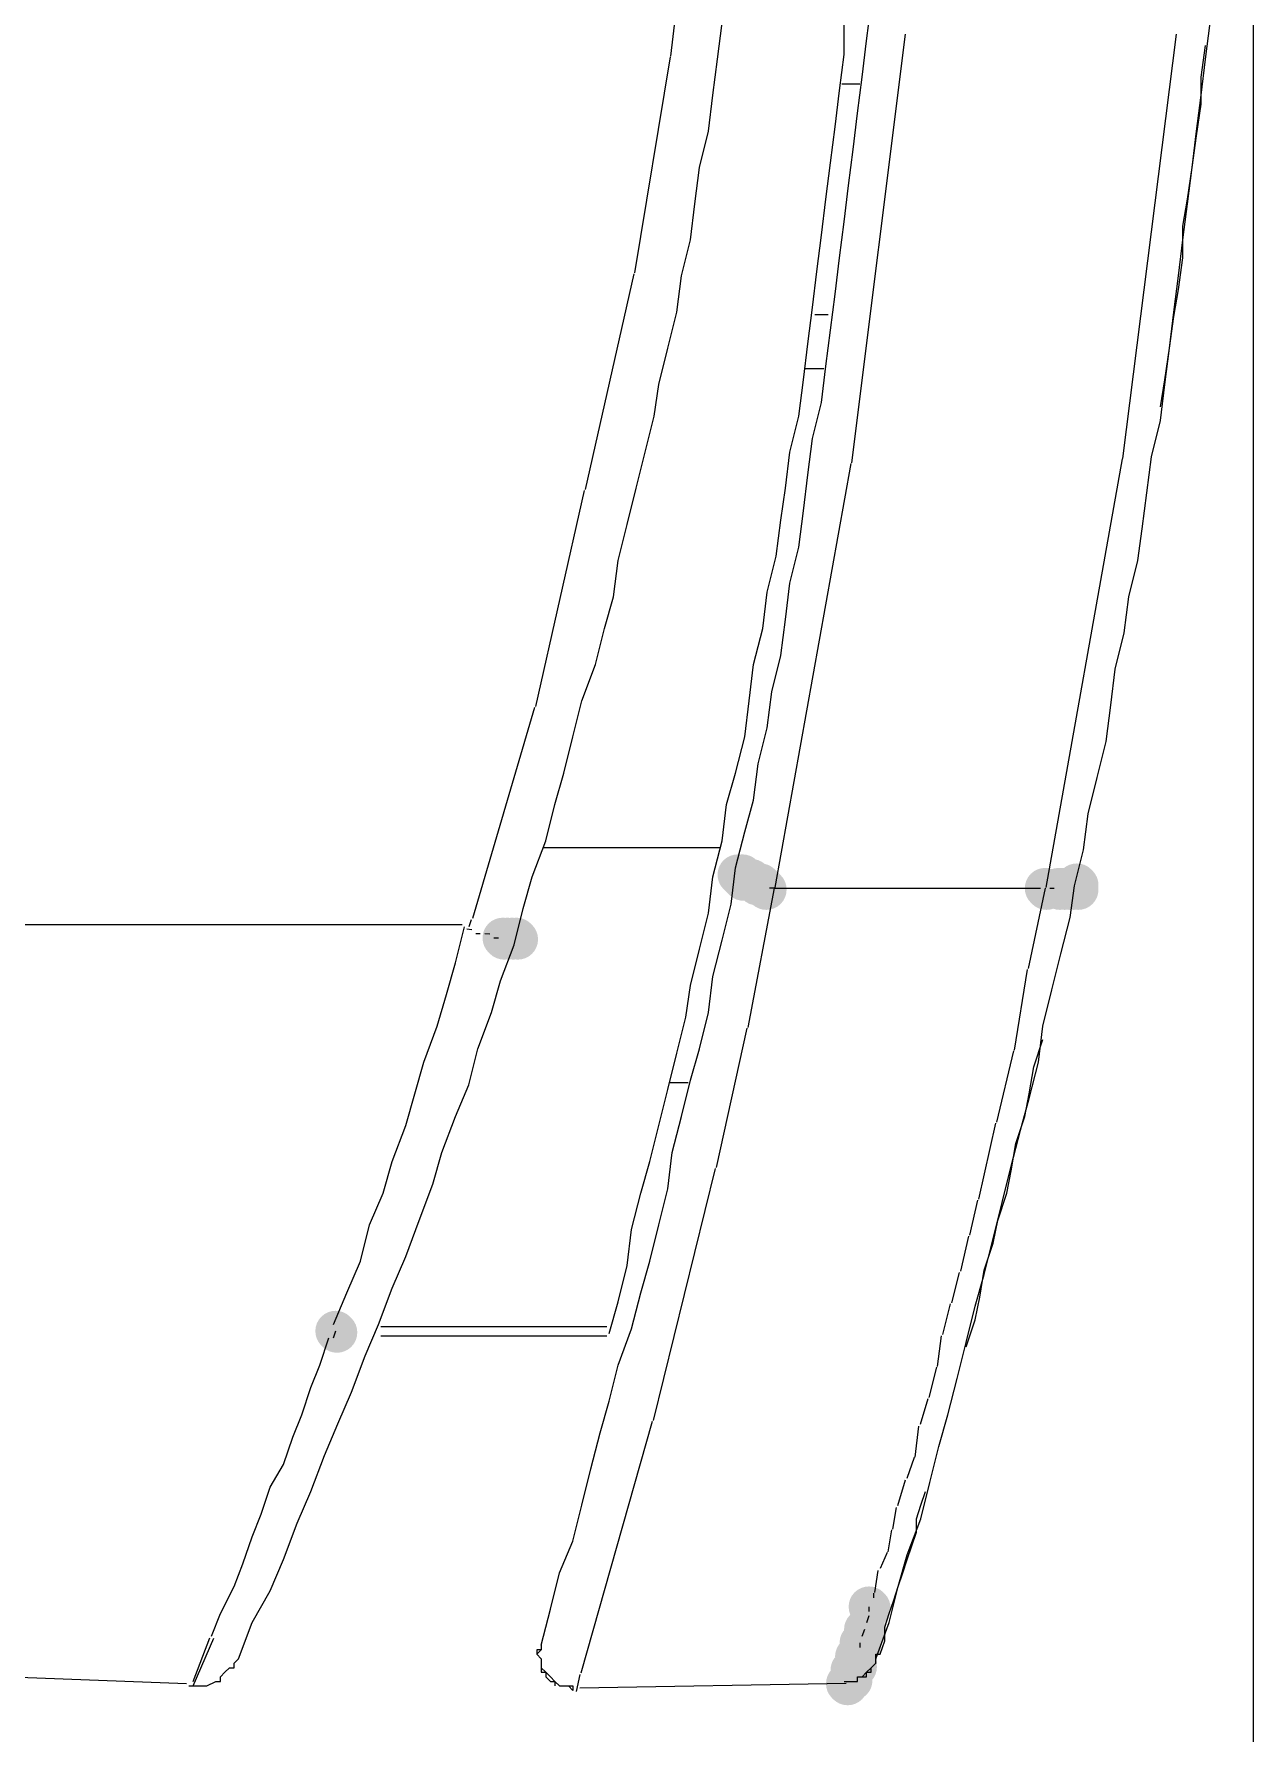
# Model space of a CAD drawing. Header units: millimetres. Extents: x 0 to 297, y 0 to 208.
# Drawn here: x 224.75 to 229.92, y 135.31 to 142.52 of the extents above; entities that cross this region are included whole.
import ezdxf

# ---------------------------------------------------------------- set-up
doc = ezdxf.new("R2010")
doc.units = ezdxf.units.MM

msp = doc.modelspace()

# ---------------------------------------------------------------- hatches: boundary and pattern name
h = msp.add_hatch(color=7)
edge = h.paths.add_edge_path(flags=0)
edge.add_spline(control_points=[(227.794216, 139.010931), (227.760671, 139.044476), (227.705779, 139.044476), (227.672234, 139.010931), (227.638689, 138.977386), (227.638689, 138.922494), (227.672234, 138.888949), (227.672234, 138.888949), (227.677879, 138.883305), (227.677879, 138.883305), (227.711424, 138.84976), (227.766315, 138.84976), (227.79986, 138.883305), (227.833405, 138.91685), (227.833405, 138.971742), (227.79986, 139.005287), (227.79986, 139.005287), (227.794216, 139.010931), (227.794216, 139.010931)], knot_values=[0, 0, 0, 0, 1, 1, 1, 2, 2, 2, 3, 3, 3, 4, 4, 4, 5, 5, 5, 6, 6, 6, 6], degree=3, periodic=1)
h = msp.add_hatch(color=7)
edge = h.paths.add_edge_path(flags=0)
edge.add_spline(control_points=[(227.811268, 138.993463), (227.776659, 139.025909), (227.721795, 139.024139), (227.689349, 138.98953), (227.656903, 138.954921), (227.658673, 138.900058), (227.693282, 138.867612), (227.693282, 138.867612), (227.698927, 138.86232), (227.698927, 138.86232), (227.733536, 138.829874), (227.788399, 138.831644), (227.820845, 138.866253), (227.853291, 138.900862), (227.851521, 138.955725), (227.816912, 138.988171), (227.816912, 138.988171), (227.811268, 138.993463), (227.811268, 138.993463)], knot_values=[0, 0, 0, 0, 1, 1, 1, 2, 2, 2, 3, 3, 3, 4, 4, 4, 5, 5, 5, 6, 6, 6, 6], degree=3, periodic=1)
h = msp.add_hatch(color=7)
edge = h.paths.add_edge_path(flags=0)
edge.add_spline(control_points=[(227.811268, 138.993463), (227.776659, 139.025909), (227.721795, 139.024139), (227.689349, 138.98953), (227.656903, 138.954921), (227.658673, 138.900058), (227.693282, 138.867612), (227.693282, 138.867612), (227.698927, 138.86232), (227.698927, 138.86232), (227.733536, 138.829874), (227.788399, 138.831644), (227.820845, 138.866253), (227.853291, 138.900862), (227.851521, 138.955725), (227.816912, 138.988171), (227.816912, 138.988171), (227.811268, 138.993463), (227.811268, 138.993463)], knot_values=[0, 0, 0, 0, 1, 1, 1, 2, 2, 2, 3, 3, 3, 4, 4, 4, 5, 5, 5, 6, 6, 6, 6], degree=3, periodic=1)
h = msp.add_hatch(color=7)
edge = h.paths.add_edge_path(flags=0)
edge.add_spline(control_points=[(227.813266, 139.010931), (227.779721, 139.044476), (227.724829, 139.044476), (227.691284, 139.010931), (227.657739, 138.977386), (227.657739, 138.922494), (227.691284, 138.888949), (227.691284, 138.888949), (227.696929, 138.883305), (227.696929, 138.883305), (227.730474, 138.84976), (227.785365, 138.84976), (227.81891, 138.883305), (227.852455, 138.91685), (227.852455, 138.971742), (227.81891, 139.005287), (227.81891, 139.005287), (227.813266, 139.010931), (227.813266, 139.010931)], knot_values=[0, 0, 0, 0, 1, 1, 1, 2, 2, 2, 3, 3, 3, 4, 4, 4, 5, 5, 5, 6, 6, 6, 6], degree=3, periodic=1)
h = msp.add_hatch(color=7)
edge = h.paths.add_edge_path(flags=0)
edge.add_spline(control_points=[(227.830671, 138.993463), (227.796061, 139.025909), (227.741198, 139.024139), (227.708752, 138.98953), (227.676306, 138.954921), (227.678076, 138.900058), (227.712685, 138.867612), (227.712685, 138.867612), (227.718329, 138.86232), (227.718329, 138.86232), (227.752939, 138.829874), (227.807802, 138.831644), (227.840248, 138.866253), (227.872694, 138.900862), (227.870924, 138.955725), (227.836315, 138.988171), (227.836315, 138.988171), (227.830671, 138.993463), (227.830671, 138.993463)], knot_values=[0, 0, 0, 0, 1, 1, 1, 2, 2, 2, 3, 3, 3, 4, 4, 4, 5, 5, 5, 6, 6, 6, 6], degree=3, periodic=1)
h = msp.add_hatch(color=7)
edge = h.paths.add_edge_path(flags=0)
edge.add_spline(control_points=[(227.830671, 138.993463), (227.796061, 139.025909), (227.741198, 139.024139), (227.708752, 138.98953), (227.676306, 138.954921), (227.678076, 138.900058), (227.712685, 138.867612), (227.712685, 138.867612), (227.718329, 138.86232), (227.718329, 138.86232), (227.752939, 138.829874), (227.807802, 138.831644), (227.840248, 138.866253), (227.872694, 138.900862), (227.870924, 138.955725), (227.836315, 138.988171), (227.836315, 138.988171), (227.830671, 138.993463), (227.830671, 138.993463)], knot_values=[0, 0, 0, 0, 1, 1, 1, 2, 2, 2, 3, 3, 3, 4, 4, 4, 5, 5, 5, 6, 6, 6, 6], degree=3, periodic=1)
h = msp.add_hatch(color=7)
edge = h.paths.add_edge_path(flags=0)
edge.add_spline(control_points=[(227.849721, 138.993463), (227.815111, 139.025909), (227.760248, 139.024139), (227.727802, 138.98953), (227.695356, 138.954921), (227.697126, 138.900058), (227.731735, 138.867612), (227.731735, 138.867612), (227.737379, 138.86232), (227.737379, 138.86232), (227.771989, 138.829874), (227.826852, 138.831644), (227.859298, 138.866253), (227.891744, 138.900862), (227.889974, 138.955725), (227.855365, 138.988171), (227.855365, 138.988171), (227.849721, 138.993463), (227.849721, 138.993463)], knot_values=[0, 0, 0, 0, 1, 1, 1, 2, 2, 2, 3, 3, 3, 4, 4, 4, 5, 5, 5, 6, 6, 6, 6], degree=3, periodic=1)
h = msp.add_hatch(color=7)
edge = h.paths.add_edge_path(flags=0)
edge.add_spline(control_points=[(227.870769, 138.972478), (227.837224, 139.006023), (227.782332, 139.006023), (227.748787, 138.972478), (227.715242, 138.938933), (227.715242, 138.884042), (227.748787, 138.850497), (227.748787, 138.850497), (227.754431, 138.844852), (227.754431, 138.844852), (227.787976, 138.811307), (227.842868, 138.811307), (227.876413, 138.844852), (227.909958, 138.878397), (227.909958, 138.933289), (227.876413, 138.966834), (227.876413, 138.966834), (227.870769, 138.972478), (227.870769, 138.972478)], knot_values=[0, 0, 0, 0, 1, 1, 1, 2, 2, 2, 3, 3, 3, 4, 4, 4, 5, 5, 5, 6, 6, 6, 6], degree=3, periodic=1)
h = msp.add_hatch(color=7)
edge = h.paths.add_edge_path(flags=0)
edge.add_spline(control_points=[(227.870769, 138.972478), (227.837224, 139.006023), (227.782332, 139.006023), (227.748787, 138.972478), (227.715242, 138.938933), (227.715242, 138.884042), (227.748787, 138.850497), (227.748787, 138.850497), (227.754431, 138.844852), (227.754431, 138.844852), (227.787976, 138.811307), (227.842868, 138.811307), (227.876413, 138.844852), (227.909958, 138.878397), (227.909958, 138.933289), (227.876413, 138.966834), (227.876413, 138.966834), (227.870769, 138.972478), (227.870769, 138.972478)], knot_values=[0, 0, 0, 0, 1, 1, 1, 2, 2, 2, 3, 3, 3, 4, 4, 4, 5, 5, 5, 6, 6, 6, 6], degree=3, periodic=1)
h = msp.add_hatch(color=7)
edge = h.paths.add_edge_path(flags=0)
edge.add_spline(control_points=[(227.890171, 138.972478), (227.856626, 139.006023), (227.801735, 139.006023), (227.76819, 138.972478), (227.734645, 138.938933), (227.734645, 138.884042), (227.76819, 138.850497), (227.76819, 138.850497), (227.773834, 138.844852), (227.773834, 138.844852), (227.807379, 138.811307), (227.862271, 138.811307), (227.895816, 138.844852), (227.929361, 138.878397), (227.929361, 138.933289), (227.895816, 138.966834), (227.895816, 138.966834), (227.890171, 138.972478), (227.890171, 138.972478)], knot_values=[0, 0, 0, 0, 1, 1, 1, 2, 2, 2, 3, 3, 3, 4, 4, 4, 5, 5, 5, 6, 6, 6, 6], degree=3, periodic=1)
h = msp.add_hatch(color=7)
edge = h.paths.add_edge_path(flags=0)
edge.add_spline(control_points=[(229.231785, 138.972478), (229.19824, 139.006023), (229.143349, 139.006023), (229.109804, 138.972478), (229.076259, 138.938933), (229.076259, 138.884042), (229.109804, 138.850497), (229.109804, 138.850497), (229.115448, 138.844852), (229.115448, 138.844852), (229.148993, 138.811307), (229.203885, 138.811307), (229.23743, 138.844852), (229.270975, 138.878397), (229.270975, 138.933289), (229.23743, 138.966834), (229.23743, 138.966834), (229.231785, 138.972478), (229.231785, 138.972478)], knot_values=[0, 0, 0, 0, 1, 1, 1, 2, 2, 2, 3, 3, 3, 4, 4, 4, 5, 5, 5, 6, 6, 6, 6], degree=3, periodic=1)
h = msp.add_hatch(color=7)
edge = h.paths.add_edge_path(flags=0)
edge.add_spline(control_points=[(227.909221, 138.953428), (227.875676, 138.986973), (227.820785, 138.986973), (227.78724, 138.953428), (227.753695, 138.919883), (227.753695, 138.864992), (227.78724, 138.831447), (227.78724, 138.831447), (227.792884, 138.825802), (227.792884, 138.825802), (227.826429, 138.792257), (227.881321, 138.792257), (227.914866, 138.825802), (227.948411, 138.859347), (227.948411, 138.914239), (227.914866, 138.947784), (227.914866, 138.947784), (227.909221, 138.953428), (227.909221, 138.953428)], knot_values=[0, 0, 0, 0, 1, 1, 1, 2, 2, 2, 3, 3, 3, 4, 4, 4, 5, 5, 5, 6, 6, 6, 6], degree=3, periodic=1)
h = msp.add_hatch(color=7)
edge = h.paths.add_edge_path(flags=0)
edge.add_spline(control_points=[(229.097377, 138.953428), (229.063832, 138.986973), (229.00894, 138.986973), (228.975395, 138.953428), (228.94185, 138.919883), (228.94185, 138.864992), (228.975395, 138.831447), (228.975395, 138.831447), (228.98104, 138.825802), (228.98104, 138.825802), (229.014585, 138.792257), (229.069476, 138.792257), (229.103021, 138.825802), (229.136566, 138.859347), (229.136566, 138.914239), (229.103021, 138.947784), (229.103021, 138.947784), (229.097377, 138.953428), (229.097377, 138.953428)], knot_values=[0, 0, 0, 0, 1, 1, 1, 2, 2, 2, 3, 3, 3, 4, 4, 4, 5, 5, 5, 6, 6, 6, 6], degree=3, periodic=1)
h = msp.add_hatch(color=7)
edge = h.paths.add_edge_path(flags=0)
edge.add_spline(control_points=[(229.15488, 138.953428), (229.121335, 138.986973), (229.066443, 138.986973), (229.032898, 138.953428), (228.999353, 138.919883), (228.999353, 138.864992), (229.032898, 138.831447), (229.032898, 138.831447), (229.038542, 138.825802), (229.038542, 138.825802), (229.072087, 138.792257), (229.126979, 138.792257), (229.160524, 138.825802), (229.194069, 138.859347), (229.194069, 138.914239), (229.160524, 138.947784), (229.160524, 138.947784), (229.15488, 138.953428), (229.15488, 138.953428)], knot_values=[0, 0, 0, 0, 1, 1, 1, 2, 2, 2, 3, 3, 3, 4, 4, 4, 5, 5, 5, 6, 6, 6, 6], degree=3, periodic=1)
h = msp.add_hatch(color=7)
edge = h.paths.add_edge_path(flags=0)
edge.add_spline(control_points=[(229.174283, 138.953428), (229.140738, 138.986973), (229.085846, 138.986973), (229.052301, 138.953428), (229.018756, 138.919883), (229.018756, 138.864992), (229.052301, 138.831447), (229.052301, 138.831447), (229.057945, 138.825802), (229.057945, 138.825802), (229.09149, 138.792257), (229.146382, 138.792257), (229.179927, 138.825802), (229.213472, 138.859347), (229.213472, 138.914239), (229.179927, 138.947784), (229.179927, 138.947784), (229.174283, 138.953428), (229.174283, 138.953428)], knot_values=[0, 0, 0, 0, 1, 1, 1, 2, 2, 2, 3, 3, 3, 4, 4, 4, 5, 5, 5, 6, 6, 6, 6], degree=3, periodic=1)
h = msp.add_hatch(color=7)
edge = h.paths.add_edge_path(flags=0)
edge.add_spline(control_points=[(229.193333, 138.953428), (229.159788, 138.986973), (229.104896, 138.986973), (229.071351, 138.953428), (229.037806, 138.919883), (229.037806, 138.864992), (229.071351, 138.831447), (229.071351, 138.831447), (229.076995, 138.825802), (229.076995, 138.825802), (229.11054, 138.792257), (229.165432, 138.792257), (229.198977, 138.825802), (229.232522, 138.859347), (229.232522, 138.914239), (229.198977, 138.947784), (229.198977, 138.947784), (229.193333, 138.953428), (229.193333, 138.953428)], knot_values=[0, 0, 0, 0, 1, 1, 1, 2, 2, 2, 3, 3, 3, 4, 4, 4, 5, 5, 5, 6, 6, 6, 6], degree=3, periodic=1)
h = msp.add_hatch(color=7)
edge = h.paths.add_edge_path(flags=0)
edge.add_spline(control_points=[(229.212383, 138.953428), (229.178838, 138.986973), (229.123946, 138.986973), (229.090401, 138.953428), (229.056856, 138.919883), (229.056856, 138.864992), (229.090401, 138.831447), (229.090401, 138.831447), (229.096045, 138.825802), (229.096045, 138.825802), (229.12959, 138.792257), (229.184482, 138.792257), (229.218027, 138.825802), (229.251572, 138.859347), (229.251572, 138.914239), (229.218027, 138.947784), (229.218027, 138.947784), (229.212383, 138.953428), (229.212383, 138.953428)], knot_values=[0, 0, 0, 0, 1, 1, 1, 2, 2, 2, 3, 3, 3, 4, 4, 4, 5, 5, 5, 6, 6, 6, 6], degree=3, periodic=1)
h = msp.add_hatch(color=7)
edge = h.paths.add_edge_path(flags=0)
edge.add_spline(control_points=[(229.212383, 138.953428), (229.178838, 138.986973), (229.123946, 138.986973), (229.090401, 138.953428), (229.056856, 138.919883), (229.056856, 138.864992), (229.090401, 138.831447), (229.090401, 138.831447), (229.096045, 138.825802), (229.096045, 138.825802), (229.12959, 138.792257), (229.184482, 138.792257), (229.218027, 138.825802), (229.251572, 138.859347), (229.251572, 138.914239), (229.218027, 138.947784), (229.218027, 138.947784), (229.212383, 138.953428), (229.212383, 138.953428)], knot_values=[0, 0, 0, 0, 1, 1, 1, 2, 2, 2, 3, 3, 3, 4, 4, 4, 5, 5, 5, 6, 6, 6, 6], degree=3, periodic=1)
h = msp.add_hatch(color=7)
edge = h.paths.add_edge_path(flags=0)
edge.add_spline(control_points=[(229.212383, 138.953428), (229.178838, 138.986973), (229.123946, 138.986973), (229.090401, 138.953428), (229.056856, 138.919883), (229.056856, 138.864992), (229.090401, 138.831447), (229.090401, 138.831447), (229.096045, 138.825802), (229.096045, 138.825802), (229.12959, 138.792257), (229.184482, 138.792257), (229.218027, 138.825802), (229.251572, 138.859347), (229.251572, 138.914239), (229.218027, 138.947784), (229.218027, 138.947784), (229.212383, 138.953428), (229.212383, 138.953428)], knot_values=[0, 0, 0, 0, 1, 1, 1, 2, 2, 2, 3, 3, 3, 4, 4, 4, 5, 5, 5, 6, 6, 6, 6], degree=3, periodic=1)
h = msp.add_hatch(color=7)
edge = h.paths.add_edge_path(flags=0)
edge.add_spline(control_points=[(229.231785, 138.953428), (229.19824, 138.986973), (229.143349, 138.986973), (229.109804, 138.953428), (229.076259, 138.919883), (229.076259, 138.864992), (229.109804, 138.831447), (229.109804, 138.831447), (229.115448, 138.825802), (229.115448, 138.825802), (229.148993, 138.792257), (229.203885, 138.792257), (229.23743, 138.825802), (229.270975, 138.859347), (229.270975, 138.914239), (229.23743, 138.947784), (229.23743, 138.947784), (229.231785, 138.953428), (229.231785, 138.953428)], knot_values=[0, 0, 0, 0, 1, 1, 1, 2, 2, 2, 3, 3, 3, 4, 4, 4, 5, 5, 5, 6, 6, 6, 6], degree=3, periodic=1)
h = msp.add_hatch(color=7)
edge = h.paths.add_edge_path(flags=0)
edge.add_spline(control_points=[(229.231785, 138.953428), (229.19824, 138.986973), (229.143349, 138.986973), (229.109804, 138.953428), (229.076259, 138.919883), (229.076259, 138.864992), (229.109804, 138.831447), (229.109804, 138.831447), (229.115448, 138.825802), (229.115448, 138.825802), (229.148993, 138.792257), (229.203885, 138.792257), (229.23743, 138.825802), (229.270975, 138.859347), (229.270975, 138.914239), (229.23743, 138.947784), (229.23743, 138.947784), (229.231785, 138.953428), (229.231785, 138.953428)], knot_values=[0, 0, 0, 0, 1, 1, 1, 2, 2, 2, 3, 3, 3, 4, 4, 4, 5, 5, 5, 6, 6, 6, 6], degree=3, periodic=1)
h = msp.add_hatch(color=7)
edge = h.paths.add_edge_path(flags=0)
edge.add_spline(control_points=[(229.231785, 138.953428), (229.19824, 138.986973), (229.143349, 138.986973), (229.109804, 138.953428), (229.076259, 138.919883), (229.076259, 138.864992), (229.109804, 138.831447), (229.109804, 138.831447), (229.115448, 138.825802), (229.115448, 138.825802), (229.148993, 138.792257), (229.203885, 138.792257), (229.23743, 138.825802), (229.270975, 138.859347), (229.270975, 138.914239), (229.23743, 138.947784), (229.23743, 138.947784), (229.231785, 138.953428), (229.231785, 138.953428)], knot_values=[0, 0, 0, 0, 1, 1, 1, 2, 2, 2, 3, 3, 3, 4, 4, 4, 5, 5, 5, 6, 6, 6, 6], degree=3, periodic=1)
h = msp.add_hatch(color=7)
edge = h.paths.add_edge_path(flags=0)
edge.add_spline(control_points=[(226.797619, 138.742467), (226.764074, 138.776012), (226.709182, 138.776012), (226.675637, 138.742467), (226.642092, 138.708922), (226.642092, 138.654031), (226.675637, 138.620486), (226.675637, 138.620486), (226.681281, 138.614841), (226.681281, 138.614841), (226.714826, 138.581296), (226.769718, 138.581296), (226.803263, 138.614841), (226.836808, 138.648386), (226.836808, 138.703278), (226.803263, 138.736823), (226.803263, 138.736823), (226.797619, 138.742467), (226.797619, 138.742467)], knot_values=[0, 0, 0, 0, 1, 1, 1, 2, 2, 2, 3, 3, 3, 4, 4, 4, 5, 5, 5, 6, 6, 6, 6], degree=3, periodic=1)
h = msp.add_hatch(color=7)
edge = h.paths.add_edge_path(flags=0)
edge.add_spline(control_points=[(226.816669, 138.742467), (226.783124, 138.776012), (226.728232, 138.776012), (226.694687, 138.742467), (226.661142, 138.708922), (226.661142, 138.654031), (226.694687, 138.620486), (226.694687, 138.620486), (226.700331, 138.614841), (226.700331, 138.614841), (226.733876, 138.581296), (226.788768, 138.581296), (226.822313, 138.614841), (226.855858, 138.648386), (226.855858, 138.703278), (226.822313, 138.736823), (226.822313, 138.736823), (226.816669, 138.742467), (226.816669, 138.742467)], knot_values=[0, 0, 0, 0, 1, 1, 1, 2, 2, 2, 3, 3, 3, 4, 4, 4, 5, 5, 5, 6, 6, 6, 6], degree=3, periodic=1)
h = msp.add_hatch(color=7)
edge = h.paths.add_edge_path(flags=0)
edge.add_spline(control_points=[(226.836071, 138.742467), (226.802526, 138.776012), (226.747635, 138.776012), (226.71409, 138.742467), (226.680545, 138.708922), (226.680545, 138.654031), (226.71409, 138.620486), (226.71409, 138.620486), (226.719734, 138.614841), (226.719734, 138.614841), (226.753279, 138.581296), (226.808171, 138.581296), (226.841716, 138.614841), (226.875261, 138.648386), (226.875261, 138.703278), (226.841716, 138.736823), (226.841716, 138.736823), (226.836071, 138.742467), (226.836071, 138.742467)], knot_values=[0, 0, 0, 0, 1, 1, 1, 2, 2, 2, 3, 3, 3, 4, 4, 4, 5, 5, 5, 6, 6, 6, 6], degree=3, periodic=1)
h = msp.add_hatch(color=7)
edge = h.paths.add_edge_path(flags=0)
edge.add_spline(control_points=[(226.836071, 138.742467), (226.802526, 138.776012), (226.747635, 138.776012), (226.71409, 138.742467), (226.680545, 138.708922), (226.680545, 138.654031), (226.71409, 138.620486), (226.71409, 138.620486), (226.719734, 138.614841), (226.719734, 138.614841), (226.753279, 138.581296), (226.808171, 138.581296), (226.841716, 138.614841), (226.875261, 138.648386), (226.875261, 138.703278), (226.841716, 138.736823), (226.841716, 138.736823), (226.836071, 138.742467), (226.836071, 138.742467)], knot_values=[0, 0, 0, 0, 1, 1, 1, 2, 2, 2, 3, 3, 3, 4, 4, 4, 5, 5, 5, 6, 6, 6, 6], degree=3, periodic=1)
h = msp.add_hatch(color=7)
edge = h.paths.add_edge_path(flags=0)
edge.add_spline(control_points=[(226.855121, 138.742467), (226.821576, 138.776012), (226.766685, 138.776012), (226.73314, 138.742467), (226.699595, 138.708922), (226.699595, 138.654031), (226.73314, 138.620486), (226.73314, 138.620486), (226.738784, 138.614841), (226.738784, 138.614841), (226.772329, 138.581296), (226.827221, 138.581296), (226.860766, 138.614841), (226.894311, 138.648386), (226.894311, 138.703278), (226.860766, 138.736823), (226.860766, 138.736823), (226.855121, 138.742467), (226.855121, 138.742467)], knot_values=[0, 0, 0, 0, 1, 1, 1, 2, 2, 2, 3, 3, 3, 4, 4, 4, 5, 5, 5, 6, 6, 6, 6], degree=3, periodic=1)
h = msp.add_hatch(color=7)
edge = h.paths.add_edge_path(flags=0)
edge.add_spline(control_points=[(226.855121, 138.742467), (226.821576, 138.776012), (226.766685, 138.776012), (226.73314, 138.742467), (226.699595, 138.708922), (226.699595, 138.654031), (226.73314, 138.620486), (226.73314, 138.620486), (226.738784, 138.614841), (226.738784, 138.614841), (226.772329, 138.581296), (226.827221, 138.581296), (226.860766, 138.614841), (226.894311, 138.648386), (226.894311, 138.703278), (226.860766, 138.736823), (226.860766, 138.736823), (226.855121, 138.742467), (226.855121, 138.742467)], knot_values=[0, 0, 0, 0, 1, 1, 1, 2, 2, 2, 3, 3, 3, 4, 4, 4, 5, 5, 5, 6, 6, 6, 6], degree=3, periodic=1)
h = msp.add_hatch(color=7)
edge = h.paths.add_edge_path(flags=0)
edge.add_spline(control_points=[(226.088535, 137.07524), (226.05499, 137.108785), (226.000099, 137.108785), (225.966554, 137.07524), (225.933009, 137.041695), (225.933009, 136.986803), (225.966554, 136.953258), (225.966554, 136.953258), (225.972198, 136.947613), (225.972198, 136.947613), (226.005743, 136.914068), (226.060635, 136.914068), (226.09418, 136.947613), (226.127725, 136.981158), (226.127725, 137.03605), (226.09418, 137.069595), (226.09418, 137.069595), (226.088535, 137.07524), (226.088535, 137.07524)], knot_values=[0, 0, 0, 0, 1, 1, 1, 2, 2, 2, 3, 3, 3, 4, 4, 4, 5, 5, 5, 6, 6, 6, 6], degree=3, periodic=1)
h = msp.add_hatch(color=7)
edge = h.paths.add_edge_path(flags=0)
edge.add_spline(control_points=[(228.350194, 135.906134), (228.316649, 135.939679), (228.261757, 135.939679), (228.228212, 135.906134), (228.194667, 135.872589), (228.194667, 135.817697), (228.228212, 135.784152), (228.228212, 135.784152), (228.233856, 135.778508), (228.233856, 135.778508), (228.267401, 135.744963), (228.322293, 135.744963), (228.355838, 135.778508), (228.389383, 135.812053), (228.389383, 135.866945), (228.355838, 135.90049), (228.355838, 135.90049), (228.350194, 135.906134), (228.350194, 135.906134)], knot_values=[0, 0, 0, 0, 1, 1, 1, 2, 2, 2, 3, 3, 3, 4, 4, 4, 5, 5, 5, 6, 6, 6, 6], degree=3, periodic=1)
h = msp.add_hatch(color=7)
edge = h.paths.add_edge_path(flags=0)
edge.add_spline(control_points=[(228.330791, 135.810178), (228.297246, 135.843723), (228.242354, 135.843723), (228.208809, 135.810178), (228.175264, 135.776633), (228.175264, 135.721742), (228.208809, 135.688197), (228.208809, 135.688197), (228.214454, 135.682552), (228.214454, 135.682552), (228.247999, 135.649007), (228.30289, 135.649007), (228.336435, 135.682552), (228.36998, 135.716097), (228.36998, 135.770989), (228.336435, 135.804534), (228.336435, 135.804534), (228.330791, 135.810178), (228.330791, 135.810178)], knot_values=[0, 0, 0, 0, 1, 1, 1, 2, 2, 2, 3, 3, 3, 4, 4, 4, 5, 5, 5, 6, 6, 6, 6], degree=3, periodic=1)
h = msp.add_hatch(color=7)
edge = h.paths.add_edge_path(flags=0)
edge.add_spline(control_points=[(228.311741, 135.752676), (228.278196, 135.786221), (228.223304, 135.786221), (228.189759, 135.752676), (228.156214, 135.719131), (228.156214, 135.664239), (228.189759, 135.630694), (228.189759, 135.630694), (228.195404, 135.625049), (228.195404, 135.625049), (228.228949, 135.591504), (228.28384, 135.591504), (228.317385, 135.625049), (228.35093, 135.658594), (228.35093, 135.713486), (228.317385, 135.747031), (228.317385, 135.747031), (228.311741, 135.752676), (228.311741, 135.752676)], knot_values=[0, 0, 0, 0, 1, 1, 1, 2, 2, 2, 3, 3, 3, 4, 4, 4, 5, 5, 5, 6, 6, 6, 6], degree=3, periodic=1)
h = msp.add_hatch(color=7)
edge = h.paths.add_edge_path(flags=0)
edge.add_spline(control_points=[(228.294626, 135.693175), (228.26218, 135.727784), (228.207316, 135.729554), (228.172707, 135.697108), (228.138098, 135.664662), (228.136328, 135.609798), (228.168774, 135.575189), (228.168774, 135.575189), (228.174066, 135.569545), (228.174066, 135.569545), (228.206512, 135.534936), (228.261375, 135.533166), (228.295984, 135.565612), (228.330594, 135.598058), (228.332363, 135.652921), (228.299917, 135.68753), (228.299917, 135.68753), (228.294626, 135.693175), (228.294626, 135.693175)], knot_values=[0, 0, 0, 0, 1, 1, 1, 2, 2, 2, 3, 3, 3, 4, 4, 4, 5, 5, 5, 6, 6, 6, 6], degree=3, periodic=1)
h = msp.add_hatch(color=7)
edge = h.paths.add_edge_path(flags=0)
edge.add_spline(control_points=[(228.294626, 135.674125), (228.26218, 135.708734), (228.207316, 135.710504), (228.172707, 135.678058), (228.138098, 135.645612), (228.136328, 135.590748), (228.168774, 135.556139), (228.168774, 135.556139), (228.174066, 135.550495), (228.174066, 135.550495), (228.206512, 135.515886), (228.261375, 135.514116), (228.295984, 135.546562), (228.330594, 135.579008), (228.332363, 135.633871), (228.299917, 135.66848), (228.299917, 135.66848), (228.294626, 135.674125), (228.294626, 135.674125)], knot_values=[0, 0, 0, 0, 1, 1, 1, 2, 2, 2, 3, 3, 3, 4, 4, 4, 5, 5, 5, 6, 6, 6, 6], degree=3, periodic=1)
h = msp.add_hatch(color=7)
edge = h.paths.add_edge_path(flags=0)
edge.add_spline(control_points=[(228.292691, 135.65672), (228.259146, 135.690265), (228.204254, 135.690265), (228.170709, 135.65672), (228.137164, 135.623175), (228.137164, 135.568283), (228.170709, 135.534738), (228.170709, 135.534738), (228.176001, 135.529447), (228.176001, 135.529447), (228.209546, 135.495902), (228.264438, 135.495902), (228.297983, 135.529447), (228.331528, 135.562992), (228.331528, 135.617883), (228.297983, 135.651428), (228.297983, 135.651428), (228.292691, 135.65672), (228.292691, 135.65672)], knot_values=[0, 0, 0, 0, 1, 1, 1, 2, 2, 2, 3, 3, 3, 4, 4, 4, 5, 5, 5, 6, 6, 6, 6], degree=3, periodic=1)
h = msp.add_hatch(color=7)
h.dxf.hatch_style = 2
h.paths.add_polyline_path([(225.423942, 135.614956), (225.423942, 135.442447)])
h = msp.add_hatch(color=7)
edge = h.paths.add_edge_path(flags=0)
edge.add_spline(control_points=[(228.254238, 135.580167), (228.220693, 135.613712), (228.165801, 135.613712), (228.132256, 135.580167), (228.098711, 135.546622), (228.098711, 135.491731), (228.132256, 135.458186), (228.132256, 135.458186), (228.137901, 135.452541), (228.137901, 135.452541), (228.171446, 135.418996), (228.226338, 135.418996), (228.259883, 135.452541), (228.293428, 135.486086), (228.293428, 135.540978), (228.259883, 135.574523), (228.259883, 135.574523), (228.254238, 135.580167), (228.254238, 135.580167)], knot_values=[0, 0, 0, 0, 1, 1, 1, 2, 2, 2, 3, 3, 3, 4, 4, 4, 5, 5, 5, 6, 6, 6, 6], degree=3, periodic=1)
h = msp.add_hatch(color=7)
edge = h.paths.add_edge_path(flags=0)
edge.add_spline(control_points=[(228.254238, 135.580167), (228.220693, 135.613712), (228.165801, 135.613712), (228.132256, 135.580167), (228.098711, 135.546622), (228.098711, 135.491731), (228.132256, 135.458186), (228.132256, 135.458186), (228.137901, 135.452541), (228.137901, 135.452541), (228.171446, 135.418996), (228.226338, 135.418996), (228.259883, 135.452541), (228.293428, 135.486086), (228.293428, 135.540978), (228.259883, 135.574523), (228.259883, 135.574523), (228.254238, 135.580167), (228.254238, 135.580167)], knot_values=[0, 0, 0, 0, 1, 1, 1, 2, 2, 2, 3, 3, 3, 4, 4, 4, 5, 5, 5, 6, 6, 6, 6], degree=3, periodic=1)
h = msp.add_hatch(color=7)
edge = h.paths.add_edge_path(flags=0)
edge.add_spline(control_points=[(228.254238, 135.580167), (228.220693, 135.613712), (228.165801, 135.613712), (228.132256, 135.580167), (228.098711, 135.546622), (228.098711, 135.491731), (228.132256, 135.458186), (228.132256, 135.458186), (228.137901, 135.452541), (228.137901, 135.452541), (228.171446, 135.418996), (228.226338, 135.418996), (228.259883, 135.452541), (228.293428, 135.486086), (228.293428, 135.540978), (228.259883, 135.574523), (228.259883, 135.574523), (228.254238, 135.580167), (228.254238, 135.580167)], knot_values=[0, 0, 0, 0, 1, 1, 1, 2, 2, 2, 3, 3, 3, 4, 4, 4, 5, 5, 5, 6, 6, 6, 6], degree=3, periodic=1)
h = msp.add_hatch(color=7)
edge = h.paths.add_edge_path(flags=0)
edge.add_spline(control_points=[(228.254238, 135.580167), (228.220693, 135.613712), (228.165801, 135.613712), (228.132256, 135.580167), (228.098711, 135.546622), (228.098711, 135.491731), (228.132256, 135.458186), (228.132256, 135.458186), (228.137901, 135.452541), (228.137901, 135.452541), (228.171446, 135.418996), (228.226338, 135.418996), (228.259883, 135.452541), (228.293428, 135.486086), (228.293428, 135.540978), (228.259883, 135.574523), (228.259883, 135.574523), (228.254238, 135.580167), (228.254238, 135.580167)], knot_values=[0, 0, 0, 0, 1, 1, 1, 2, 2, 2, 3, 3, 3, 4, 4, 4, 5, 5, 5, 6, 6, 6, 6], degree=3, periodic=1)
h = msp.add_hatch(color=7)
edge = h.paths.add_edge_path(flags=0)
edge.add_spline(control_points=[(228.254238, 135.580167), (228.220693, 135.613712), (228.165801, 135.613712), (228.132256, 135.580167), (228.098711, 135.546622), (228.098711, 135.491731), (228.132256, 135.458186), (228.132256, 135.458186), (228.137901, 135.452541), (228.137901, 135.452541), (228.171446, 135.418996), (228.226338, 135.418996), (228.259883, 135.452541), (228.293428, 135.486086), (228.293428, 135.540978), (228.259883, 135.574523), (228.259883, 135.574523), (228.254238, 135.580167), (228.254238, 135.580167)], knot_values=[0, 0, 0, 0, 1, 1, 1, 2, 2, 2, 3, 3, 3, 4, 4, 4, 5, 5, 5, 6, 6, 6, 6], degree=3, periodic=1)
h = msp.add_hatch(color=7)
edge = h.paths.add_edge_path(flags=0)
edge.add_spline(control_points=[(228.254238, 135.580167), (228.220693, 135.613712), (228.165801, 135.613712), (228.132256, 135.580167), (228.098711, 135.546622), (228.098711, 135.491731), (228.132256, 135.458186), (228.132256, 135.458186), (228.137901, 135.452541), (228.137901, 135.452541), (228.171446, 135.418996), (228.226338, 135.418996), (228.259883, 135.452541), (228.293428, 135.486086), (228.293428, 135.540978), (228.259883, 135.574523), (228.259883, 135.574523), (228.254238, 135.580167), (228.254238, 135.580167)], knot_values=[0, 0, 0, 0, 1, 1, 1, 2, 2, 2, 3, 3, 3, 4, 4, 4, 5, 5, 5, 6, 6, 6, 6], degree=3, periodic=1)
h = msp.add_hatch(color=7)
edge = h.paths.add_edge_path(flags=0)
edge.add_spline(control_points=[(228.254238, 135.580167), (228.220693, 135.613712), (228.165801, 135.613712), (228.132256, 135.580167), (228.098711, 135.546622), (228.098711, 135.491731), (228.132256, 135.458186), (228.132256, 135.458186), (228.137901, 135.452541), (228.137901, 135.452541), (228.171446, 135.418996), (228.226338, 135.418996), (228.259883, 135.452541), (228.293428, 135.486086), (228.293428, 135.540978), (228.259883, 135.574523), (228.259883, 135.574523), (228.254238, 135.580167), (228.254238, 135.580167)], knot_values=[0, 0, 0, 0, 1, 1, 1, 2, 2, 2, 3, 3, 3, 4, 4, 4, 5, 5, 5, 6, 6, 6, 6], degree=3, periodic=1)
h = msp.add_hatch(color=7)
edge = h.paths.add_edge_path(flags=0)
edge.add_spline(control_points=[(228.254238, 135.580167), (228.220693, 135.613712), (228.165801, 135.613712), (228.132256, 135.580167), (228.098711, 135.546622), (228.098711, 135.491731), (228.132256, 135.458186), (228.132256, 135.458186), (228.137901, 135.452541), (228.137901, 135.452541), (228.171446, 135.418996), (228.226338, 135.418996), (228.259883, 135.452541), (228.293428, 135.486086), (228.293428, 135.540978), (228.259883, 135.574523), (228.259883, 135.574523), (228.254238, 135.580167), (228.254238, 135.580167)], knot_values=[0, 0, 0, 0, 1, 1, 1, 2, 2, 2, 3, 3, 3, 4, 4, 4, 5, 5, 5, 6, 6, 6, 6], degree=3, periodic=1)
h = msp.add_hatch(color=7)
edge = h.paths.add_edge_path(flags=0)
edge.add_spline(control_points=[(228.254238, 135.580167), (228.220693, 135.613712), (228.165801, 135.613712), (228.132256, 135.580167), (228.098711, 135.546622), (228.098711, 135.491731), (228.132256, 135.458186), (228.132256, 135.458186), (228.137901, 135.452541), (228.137901, 135.452541), (228.171446, 135.418996), (228.226338, 135.418996), (228.259883, 135.452541), (228.293428, 135.486086), (228.293428, 135.540978), (228.259883, 135.574523), (228.259883, 135.574523), (228.254238, 135.580167), (228.254238, 135.580167)], knot_values=[0, 0, 0, 0, 1, 1, 1, 2, 2, 2, 3, 3, 3, 4, 4, 4, 5, 5, 5, 6, 6, 6, 6], degree=3, periodic=1)
h = msp.add_hatch(color=7)
edge = h.paths.add_edge_path(flags=0)
edge.add_spline(control_points=[(228.254238, 135.580167), (228.220693, 135.613712), (228.165801, 135.613712), (228.132256, 135.580167), (228.098711, 135.546622), (228.098711, 135.491731), (228.132256, 135.458186), (228.132256, 135.458186), (228.137901, 135.452541), (228.137901, 135.452541), (228.171446, 135.418996), (228.226338, 135.418996), (228.259883, 135.452541), (228.293428, 135.486086), (228.293428, 135.540978), (228.259883, 135.574523), (228.259883, 135.574523), (228.254238, 135.580167), (228.254238, 135.580167)], knot_values=[0, 0, 0, 0, 1, 1, 1, 2, 2, 2, 3, 3, 3, 4, 4, 4, 5, 5, 5, 6, 6, 6, 6], degree=3, periodic=1)
h = msp.add_hatch(color=7)
edge = h.paths.add_edge_path(flags=0)
edge.add_spline(control_points=[(228.273288, 135.63767), (228.239743, 135.671215), (228.184851, 135.671215), (228.151306, 135.63767), (228.117761, 135.604125), (228.117761, 135.549233), (228.151306, 135.515688), (228.151306, 135.515688), (228.156951, 135.510044), (228.156951, 135.510044), (228.190496, 135.476499), (228.245388, 135.476499), (228.278933, 135.510044), (228.312478, 135.543589), (228.312478, 135.598481), (228.278933, 135.632026), (228.278933, 135.632026), (228.273288, 135.63767), (228.273288, 135.63767)], knot_values=[0, 0, 0, 0, 1, 1, 1, 2, 2, 2, 3, 3, 3, 4, 4, 4, 5, 5, 5, 6, 6, 6, 6], degree=3, periodic=1)
h = msp.add_hatch(color=7)
edge = h.paths.add_edge_path(flags=0)
edge.add_spline(control_points=[(228.273288, 135.63767), (228.239743, 135.671215), (228.184851, 135.671215), (228.151306, 135.63767), (228.117761, 135.604125), (228.117761, 135.549233), (228.151306, 135.515688), (228.151306, 135.515688), (228.156951, 135.510044), (228.156951, 135.510044), (228.190496, 135.476499), (228.245388, 135.476499), (228.278933, 135.510044), (228.312478, 135.543589), (228.312478, 135.598481), (228.278933, 135.632026), (228.278933, 135.632026), (228.273288, 135.63767), (228.273288, 135.63767)], knot_values=[0, 0, 0, 0, 1, 1, 1, 2, 2, 2, 3, 3, 3, 4, 4, 4, 5, 5, 5, 6, 6, 6, 6], degree=3, periodic=1)
h = msp.add_hatch(color=7)
edge = h.paths.add_edge_path(flags=0)
edge.add_spline(control_points=[(228.273288, 135.63767), (228.239743, 135.671215), (228.184851, 135.671215), (228.151306, 135.63767), (228.117761, 135.604125), (228.117761, 135.549233), (228.151306, 135.515688), (228.151306, 135.515688), (228.156951, 135.510044), (228.156951, 135.510044), (228.190496, 135.476499), (228.245388, 135.476499), (228.278933, 135.510044), (228.312478, 135.543589), (228.312478, 135.598481), (228.278933, 135.632026), (228.278933, 135.632026), (228.273288, 135.63767), (228.273288, 135.63767)], knot_values=[0, 0, 0, 0, 1, 1, 1, 2, 2, 2, 3, 3, 3, 4, 4, 4, 5, 5, 5, 6, 6, 6, 6], degree=3, periodic=1)
h = msp.add_hatch(color=7)
edge = h.paths.add_edge_path(flags=0)
edge.add_spline(control_points=[(228.273288, 135.61862), (228.239743, 135.652165), (228.184851, 135.652165), (228.151306, 135.61862), (228.117761, 135.585075), (228.117761, 135.530183), (228.151306, 135.496638), (228.151306, 135.496638), (228.156951, 135.490994), (228.156951, 135.490994), (228.190496, 135.457449), (228.245388, 135.457449), (228.278933, 135.490994), (228.312478, 135.524539), (228.312478, 135.579431), (228.278933, 135.612976), (228.278933, 135.612976), (228.273288, 135.61862), (228.273288, 135.61862)], knot_values=[0, 0, 0, 0, 1, 1, 1, 2, 2, 2, 3, 3, 3, 4, 4, 4, 5, 5, 5, 6, 6, 6, 6], degree=3, periodic=1)
h = msp.add_hatch(color=7)
edge = h.paths.add_edge_path(flags=0)
edge.add_spline(control_points=[(228.273288, 135.61862), (228.239743, 135.652165), (228.184851, 135.652165), (228.151306, 135.61862), (228.117761, 135.585075), (228.117761, 135.530183), (228.151306, 135.496638), (228.151306, 135.496638), (228.156951, 135.490994), (228.156951, 135.490994), (228.190496, 135.457449), (228.245388, 135.457449), (228.278933, 135.490994), (228.312478, 135.524539), (228.312478, 135.579431), (228.278933, 135.612976), (228.278933, 135.612976), (228.273288, 135.61862), (228.273288, 135.61862)], knot_values=[0, 0, 0, 0, 1, 1, 1, 2, 2, 2, 3, 3, 3, 4, 4, 4, 5, 5, 5, 6, 6, 6, 6], degree=3, periodic=1)
h = msp.add_hatch(color=7)
edge = h.paths.add_edge_path(flags=0)
edge.add_spline(control_points=[(228.273288, 135.61862), (228.239743, 135.652165), (228.184851, 135.652165), (228.151306, 135.61862), (228.117761, 135.585075), (228.117761, 135.530183), (228.151306, 135.496638), (228.151306, 135.496638), (228.156951, 135.490994), (228.156951, 135.490994), (228.190496, 135.457449), (228.245388, 135.457449), (228.278933, 135.490994), (228.312478, 135.524539), (228.312478, 135.579431), (228.278933, 135.612976), (228.278933, 135.612976), (228.273288, 135.61862), (228.273288, 135.61862)], knot_values=[0, 0, 0, 0, 1, 1, 1, 2, 2, 2, 3, 3, 3, 4, 4, 4, 5, 5, 5, 6, 6, 6, 6], degree=3, periodic=1)
h = msp.add_hatch(color=7)
edge = h.paths.add_edge_path(flags=0)
edge.add_spline(control_points=[(228.273288, 135.59957), (228.239743, 135.633115), (228.184851, 135.633115), (228.151306, 135.59957), (228.117761, 135.566025), (228.117761, 135.511133), (228.151306, 135.477588), (228.151306, 135.477588), (228.156951, 135.471944), (228.156951, 135.471944), (228.190496, 135.438399), (228.245388, 135.438399), (228.278933, 135.471944), (228.312478, 135.505489), (228.312478, 135.560381), (228.278933, 135.593926), (228.278933, 135.593926), (228.273288, 135.59957), (228.273288, 135.59957)], knot_values=[0, 0, 0, 0, 1, 1, 1, 2, 2, 2, 3, 3, 3, 4, 4, 4, 5, 5, 5, 6, 6, 6, 6], degree=3, periodic=1)
h = msp.add_hatch(color=7)
edge = h.paths.add_edge_path(flags=0)
edge.add_spline(control_points=[(228.273288, 135.59957), (228.239743, 135.633115), (228.184851, 135.633115), (228.151306, 135.59957), (228.117761, 135.566025), (228.117761, 135.511133), (228.151306, 135.477588), (228.151306, 135.477588), (228.156951, 135.471944), (228.156951, 135.471944), (228.190496, 135.438399), (228.245388, 135.438399), (228.278933, 135.471944), (228.312478, 135.505489), (228.312478, 135.560381), (228.278933, 135.593926), (228.278933, 135.593926), (228.273288, 135.59957), (228.273288, 135.59957)], knot_values=[0, 0, 0, 0, 1, 1, 1, 2, 2, 2, 3, 3, 3, 4, 4, 4, 5, 5, 5, 6, 6, 6, 6], degree=3, periodic=1)
h = msp.add_hatch(color=7)
edge = h.paths.add_edge_path(flags=0)
edge.add_spline(control_points=[(228.273288, 135.59957), (228.239743, 135.633115), (228.184851, 135.633115), (228.151306, 135.59957), (228.117761, 135.566025), (228.117761, 135.511133), (228.151306, 135.477588), (228.151306, 135.477588), (228.156951, 135.471944), (228.156951, 135.471944), (228.190496, 135.438399), (228.245388, 135.438399), (228.278933, 135.471944), (228.312478, 135.505489), (228.312478, 135.560381), (228.278933, 135.593926), (228.278933, 135.593926), (228.273288, 135.59957), (228.273288, 135.59957)], knot_values=[0, 0, 0, 0, 1, 1, 1, 2, 2, 2, 3, 3, 3, 4, 4, 4, 5, 5, 5, 6, 6, 6, 6], degree=3, periodic=1)
h = msp.add_hatch(color=7)
edge = h.paths.add_edge_path(flags=0)
edge.add_spline(control_points=[(228.273288, 135.59957), (228.239743, 135.633115), (228.184851, 135.633115), (228.151306, 135.59957), (228.117761, 135.566025), (228.117761, 135.511133), (228.151306, 135.477588), (228.151306, 135.477588), (228.156951, 135.471944), (228.156951, 135.471944), (228.190496, 135.438399), (228.245388, 135.438399), (228.278933, 135.471944), (228.312478, 135.505489), (228.312478, 135.560381), (228.278933, 135.593926), (228.278933, 135.593926), (228.273288, 135.59957), (228.273288, 135.59957)], knot_values=[0, 0, 0, 0, 1, 1, 1, 2, 2, 2, 3, 3, 3, 4, 4, 4, 5, 5, 5, 6, 6, 6, 6], degree=3, periodic=1)
h = msp.add_hatch(color=7)
edge = h.paths.add_edge_path(flags=0)
edge.add_spline(control_points=[(228.273288, 135.59957), (228.239743, 135.633115), (228.184851, 135.633115), (228.151306, 135.59957), (228.117761, 135.566025), (228.117761, 135.511133), (228.151306, 135.477588), (228.151306, 135.477588), (228.156951, 135.471944), (228.156951, 135.471944), (228.190496, 135.438399), (228.245388, 135.438399), (228.278933, 135.471944), (228.312478, 135.505489), (228.312478, 135.560381), (228.278933, 135.593926), (228.278933, 135.593926), (228.273288, 135.59957), (228.273288, 135.59957)], knot_values=[0, 0, 0, 0, 1, 1, 1, 2, 2, 2, 3, 3, 3, 4, 4, 4, 5, 5, 5, 6, 6, 6, 6], degree=3, periodic=1)
h = msp.add_hatch(color=7)
h.dxf.hatch_style = 2
h.paths.add_polyline_path([(225.343548, 135.570642), (225.46553, 135.448661)])

# ---------------------------------------------------------------- linework, layer by layer
at = {"color": 7, "lineweight": 15}
for points in [[(229.917978, 146.232685), (229.917978, 123.56001)], [(227.560717, 143.376949), (227.448181, 142.420921)], [(226.899611, 135.68216), (226.938064, 135.835618), (226.976164, 135.988724), (227.033667, 136.122779), (227.072119, 136.276238), (227.110219, 136.429696), (227.148672, 136.582801), (227.187125, 136.71721), (227.225225, 136.870315), (227.282728, 137.023774), (227.321181, 137.176879), (227.359633, 137.311288), (227.397733, 137.464393), (227.436186, 137.617851), (227.455236, 137.77131), (227.493689, 137.924415), (227.532142, 138.077874), (227.570242, 138.211929), (227.608694, 138.365388), (227.627744, 138.518493), (227.666197, 138.671951), (227.70465, 138.82541), (227.7237, 138.978515), (227.762153, 139.131974), (227.800253, 139.266029), (227.819656, 139.419488), (227.857756, 139.572593), (227.877158, 139.726051), (227.915258, 139.87951), (227.934661, 140.032615), (227.953711, 140.186074), (227.991811, 140.339179), (228.011214, 140.492638), (228.030264, 140.646096), (228.049667, 140.799201), (228.087767, 140.95266), (228.106817, 141.106118), (228.126219, 141.259224), (228.145269, 141.412682), (228.164319, 141.565788), (228.183722, 141.719246), (228.202772, 141.872704), (228.221822, 142.02581), (228.241225, 142.179268), (228.260275, 142.332726), (228.279325, 142.485832), (228.298728, 142.63929)], [(225.6155, 135.624657), (225.673003, 135.778115), (225.749556, 135.912171), (225.807058, 136.046226), (225.864561, 136.199685), (225.922064, 136.33374), (225.979567, 136.487199), (226.037069, 136.621254), (226.094572, 136.75531), (226.152075, 136.908768), (226.209578, 137.042824), (226.267081, 137.196282), (226.324583, 137.330338), (226.382086, 137.483796), (226.439589, 137.636901), (226.478042, 137.77131), (226.535544, 137.924415), (226.593047, 138.058824), (226.631147, 138.211929), (226.68865, 138.365388), (226.727103, 138.499443), (226.784606, 138.652901), (226.823058, 138.806007), (226.861158, 138.940415), (226.918661, 139.093521), (226.957114, 139.246979), (226.995214, 139.381035), (227.033667, 139.534493), (227.072119, 139.687599), (227.129622, 139.841057), (227.167722, 139.994515), (227.206175, 140.128571), (227.225225, 140.282029), (227.263678, 140.435135), (227.302131, 140.588593), (227.340231, 140.741699), (227.378683, 140.895157), (227.397733, 141.029213), (227.436186, 141.182671), (227.474639, 141.336129), (227.493689, 141.489235), (227.532142, 141.642693), (227.551192, 141.795799), (227.570242, 141.949257), (227.608694, 142.102715), (227.627744, 142.255821), (227.647147, 142.409279), (227.666197, 142.562385)], [(227.187125, 137.004724), (227.225225, 137.138779), (227.263678, 137.291885), (227.282728, 137.445343), (227.321181, 137.598801), (227.359633, 137.732857), (227.397733, 137.886315), (227.436186, 138.039421), (227.474639, 138.192879), (227.512739, 138.345985), (227.532142, 138.480393), (227.570242, 138.633499), (227.608694, 138.786957), (227.627744, 138.940415), (227.666197, 139.093521), (227.685247, 139.246979), (227.7237, 139.381035), (227.762153, 139.534493), (227.781203, 139.687599), (227.800253, 139.841057), (227.838706, 139.994515), (227.857756, 140.147621), (227.896208, 140.301079), (227.915258, 140.454185), (227.934661, 140.588593), (227.953711, 140.741699), (227.991811, 140.895157), (228.011214, 141.048615), (228.030264, 141.201721), (228.049667, 141.355179), (228.068717, 141.508285), (228.087767, 141.661743), (228.106817, 141.815201), (228.126219, 141.968307), (228.145269, 142.121765), (228.164319, 142.275224), (228.183722, 142.428329), (228.183722, 142.581788)], [(228.317778, 135.624657), (228.375281, 135.778115), (228.413733, 135.931221), (228.451833, 136.065629), (228.509336, 136.218735), (228.547789, 136.372193), (228.586242, 136.525299), (228.624342, 136.659707), (228.662794, 136.812813), (228.701247, 136.966271), (228.739347, 137.119729), (228.7778, 137.253785), (228.816253, 137.40689), (228.854353, 137.560349), (228.892806, 137.713807), (228.931258, 137.866913), (228.969358, 138.001321), (229.007811, 138.154426), (229.026861, 138.307885), (229.065314, 138.46099), (229.103414, 138.614449), (229.141867, 138.767907), (229.160917, 138.901963), (229.199369, 139.055421), (229.218419, 139.208526), (229.256872, 139.361985), (229.295325, 139.51509), (229.314375, 139.668549), (229.333425, 139.822007), (229.371878, 139.975113), (229.390928, 140.128571), (229.429381, 140.282029), (229.448431, 140.416085), (229.467833, 140.56919), (229.486883, 140.722649), (229.525336, 140.876107), (229.544386, 141.029213), (229.563436, 141.182671), (229.582839, 141.336129), (229.601889, 141.489235), (229.620939, 141.642693), (229.640342, 141.795799), (229.659392, 141.949257), (229.678442, 142.102715), (229.697844, 142.255821), (229.716894, 142.409279), (229.735944, 142.562385)], [(228.442308, 142.51476), (228.214767, 140.69619)], [(229.592364, 142.51476), (229.364822, 140.715593)], [(229.525336, 140.93361), (229.544386, 141.048615), (229.563436, 141.182671), (229.582839, 141.316726), (229.601889, 141.431732), (229.620939, 141.565788), (229.620939, 141.700196), (229.640342, 141.815201), (229.659392, 141.949257), (229.678442, 142.083313), (229.697844, 142.217721), (229.697844, 142.332726), (229.716894, 142.466782)], [(227.445711, 142.418804), (227.295428, 141.501935)], [(228.174197, 142.303799), (228.25075, 142.303799)], [(229.917978, 142.13129), (229.917978, 137.742382)], [(227.292606, 141.49876), (227.085878, 140.583301)], [(228.059192, 141.326251), (228.116694, 141.326251)], [(228.020739, 141.09624), (228.097292, 141.09624)], [(228.212297, 140.694074), (227.889858, 138.895613)], [(229.362353, 140.713124), (229.039914, 138.895613)], [(227.081644, 140.579068), (226.875269, 139.663257)], [(226.870683, 139.659024), (226.607864, 138.763674)], [(226.909136, 139.064946), (227.656672, 139.064946)], [(227.886683, 138.892438), (227.775206, 138.301888)], [(227.886683, 138.892438), (227.867281, 138.892438)], [(227.886683, 138.892438), (229.017336, 138.892438)], [(229.036386, 138.892438), (228.964067, 138.551654)], [(229.055789, 138.892438), (229.074839, 138.892438)], [(223.478372, 138.738979), (226.564119, 138.738979)], [(226.018019, 137.042824), (226.075522, 137.176879), (226.133025, 137.311288), (226.171125, 137.464393), (226.228628, 137.598801), (226.267081, 137.732857), (226.324583, 137.886315), (226.363036, 138.020371), (226.401136, 138.154426), (226.458639, 138.307885), (226.497092, 138.44194), (226.535544, 138.575996), (226.573644, 138.729454)], [(226.583169, 138.719929), (226.604689, 138.717813)], [(226.602572, 138.758029), (226.591989, 138.728396)], [(226.602572, 138.758029), (226.591989, 138.728396)], [(226.621622, 138.700879), (226.640672, 138.700879)], [(226.660075, 138.700879), (226.681242, 138.698763)], [(226.698175, 138.681476), (226.717578, 138.681476)], [(228.959833, 138.547421), (228.905506, 138.205579)], [(227.771678, 138.29836), (227.641503, 137.708163)], [(228.701247, 136.947221), (228.739347, 137.062226), (228.75875, 137.157829), (228.7778, 137.272835), (228.816253, 137.38784), (228.835303, 137.483796), (228.873756, 137.598801), (228.892806, 137.694404), (228.911856, 137.80941), (228.950308, 137.924415), (228.969358, 138.020371), (228.988761, 138.135376), (229.026861, 138.250382)], [(228.902331, 138.202404), (228.830364, 137.900426)], [(227.445711, 138.068349), (227.522264, 138.068349)], [(228.825778, 137.89584), (228.753458, 137.57446)], [(227.637269, 137.703929), (227.373744, 136.635365)], [(229.917978, 137.723332), (229.917978, 128.83051)], [(228.748872, 137.569874), (228.715358, 137.421354)], [(228.710772, 137.416768), (228.676906, 137.267896)], [(228.672319, 137.26331), (228.639158, 137.134546)], [(228.633867, 137.129254), (228.601058, 137.000138)], [(225.500494, 135.720613), (225.538947, 135.816215), (225.59645, 135.931221), (225.63455, 136.027176), (225.673003, 136.142182), (225.711456, 136.237785), (225.749556, 136.35279), (225.807058, 136.448746), (225.845511, 136.563751), (225.883964, 136.659707), (225.922064, 136.774713), (225.960517, 136.870315), (225.998617, 136.985321)], [(226.027544, 137.014249), (226.016961, 136.984263)], [(226.219103, 137.033299), (227.1776, 137.033299)], [(226.219103, 136.994846), (227.1776, 136.994846)], [(228.595767, 136.994846), (228.579186, 136.863613)], [(228.576364, 136.86079), (228.543556, 136.732026)], [(228.538264, 136.726735), (228.505808, 136.617726)], [(227.369158, 136.630779), (227.067886, 135.562921)], [(228.499811, 136.611729), (228.483583, 136.480143)], [(228.480761, 136.477674), (228.449364, 136.388774)], [(228.442308, 136.381718), (228.410206, 136.27271)], [(228.336828, 135.643707), (228.356231, 135.70121), (228.356231, 135.758713), (228.375281, 135.816215), (228.394331, 135.873718), (228.413733, 135.931221), (228.432783, 135.988724), (228.451833, 136.046226), (228.471236, 136.103729), (228.490286, 136.161232), (228.490286, 136.218735), (228.509336, 136.276238), (228.528739, 136.33374)], [(228.404208, 136.266713), (228.388686, 136.174638)], [(228.384806, 136.170757), (228.369636, 136.078682)], [(228.365756, 136.075154), (228.336122, 136.007068)], [(228.327303, 135.998249), (228.312133, 135.906174)], [(228.308253, 135.902646), (228.308253, 135.883243)], [(228.289203, 135.845143), (228.289203, 135.82574)], [(228.289203, 135.80669), (228.278619, 135.777057)], [(225.510019, 135.710735), (225.422178, 135.507888)], [(225.423942, 135.528701), (225.493439, 135.713204)], [(228.25075, 135.691685), (228.25075, 135.672635)], [(228.2698, 135.749188), (228.259217, 135.719554)], [(222.366769, 135.634182), (225.395014, 135.519176)], [(225.404539, 135.509651), (225.423942, 135.509651), (225.442992, 135.509651), (225.462042, 135.509651), (225.481444, 135.509651), (225.519544, 135.528701), (225.538947, 135.528701), (225.538947, 135.548104), (225.557997, 135.567154), (225.577047, 135.586204), (225.59645, 135.586204), (225.59645, 135.605607), (225.6155, 135.624657)], [(226.899611, 135.68216), (226.899611, 135.66311), (226.880561, 135.66311), (226.880561, 135.643707), (226.899611, 135.624657), (226.899611, 135.605607), (226.899611, 135.586204), (226.899611, 135.567154), (226.918661, 135.567154), (226.918661, 135.548104), (226.938064, 135.528701), (226.957114, 135.528701), (226.957114, 135.509651)], [(226.899611, 135.68216), (226.899611, 135.66311), (226.880561, 135.643707), (226.899611, 135.624657), (226.899611, 135.605607), (226.899611, 135.586204), (226.918661, 135.567154), (226.938064, 135.548104), (226.957114, 135.528701), (226.976164, 135.509651), (226.995214, 135.509651), (227.014617, 135.509651), (227.033667, 135.490601)], [(228.183722, 135.528701), (228.202772, 135.528701), (228.221822, 135.528701), (228.241225, 135.528701), (228.241225, 135.548104), (228.260275, 135.548104), (228.279325, 135.567154), (228.298728, 135.586204), (228.317778, 135.605607), (228.317778, 135.624657)], [(228.317778, 135.624657), (228.317778, 135.643707), (228.336828, 135.643707)], [(227.062594, 135.557629), (227.047778, 135.485663)], [(228.260275, 135.548104), (228.279325, 135.548104), (228.279325, 135.567154), (228.298728, 135.567154), (228.298728, 135.586204)], [(227.014617, 135.509651), (227.033667, 135.509651), (227.033667, 135.490601)], [(228.193247, 135.519176), (227.062594, 135.500126)]]:
    msp.add_lwpolyline(points, dxfattribs=at)

doc.saveas('drawing.dxf')
